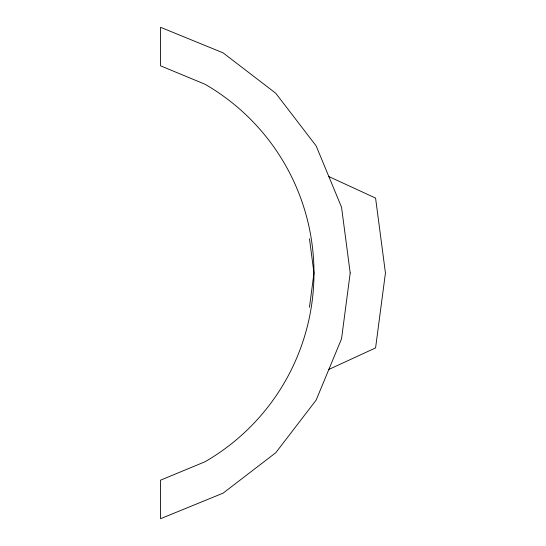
<?xml version="1.0" encoding="UTF-8"?>
<svg xmlns="http://www.w3.org/2000/svg" width="546" height="546" viewBox="0 0 546 546"><rect width="100%" height="100%" fill="white"/><g stroke="black" fill="none" stroke-linecap="round" stroke-linejoin="round"><path stroke-width="0.82" d="M309.459 307.302L313.977 273L309.459 238.698M328.849 369.444L375.58 347.911L385.442 273L375.58 198.089L328.849 176.556M350.204 273L341.543 338.793L316.148 400.102L275.757 452.743L223.109 493.14L160.558 518.7L160.558 480.173L204.996 461.766A217.97 217.97 0 0 0 204.996 84.234L160.558 65.827L160.558 27.3L223.109 52.86L275.757 93.257L316.148 145.898L341.543 207.207L350.204 273"/></g></svg>
